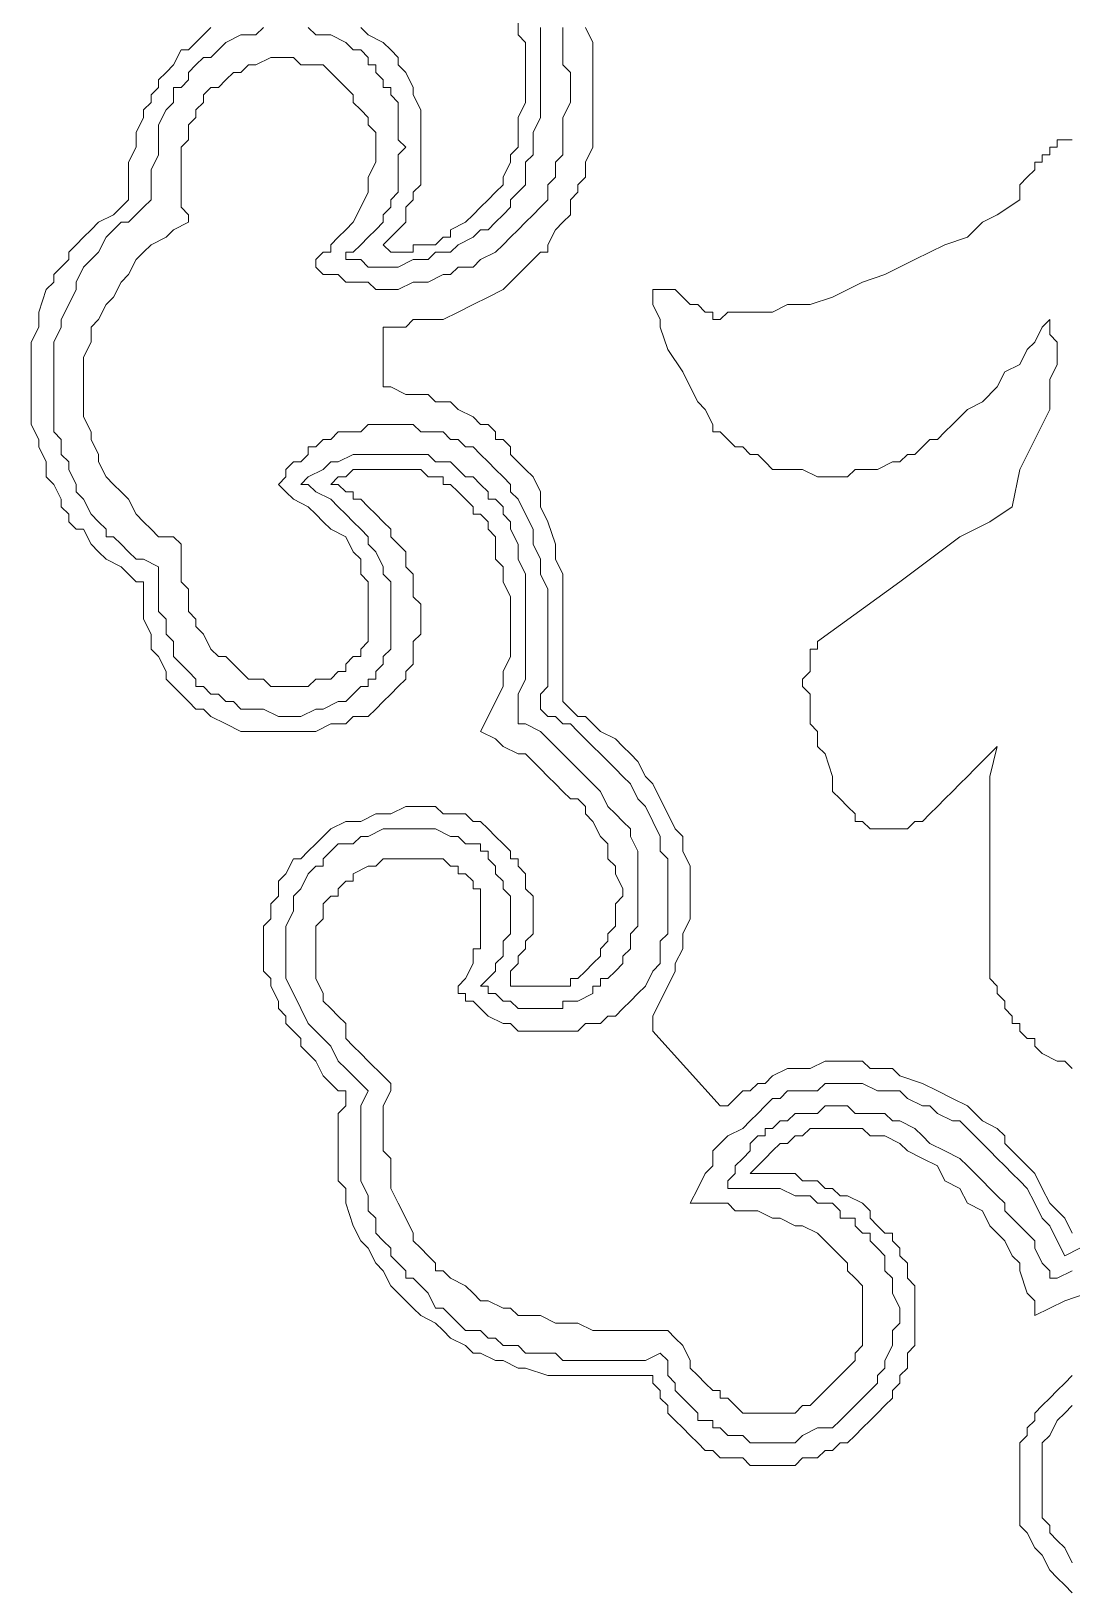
# Model space of a CAD drawing. Extents: x -66030 to 95157, y -13132 to 45879.
# Drawn here: x -31604 to -31062, y 14177 to 14991 of the extents above; entities that cross this region are included whole.
import ezdxf

# ---------------------------------------------------------------- set-up
doc = ezdxf.new("R2010")
doc.units = 0
doc.header["$LTSCALE"] = 100
doc.header["$MEASUREMENT"] = 0
doc.layers.get('0').update_dxf_attribs({"linetype": 'CONTINUOUS'})

msp = doc.modelspace()

# ---------------------------------------------------------------- linework, layer by layer
at = {"lineweight": 0}
for points in [[(-31510.55, 14993.11), (-31514.45, 14989.21), (-31518.36, 14985.3), (-31522.27, 14981.39), (-31526.17, 14981.39), (-31530.08, 14973.58), (-31533.98, 14969.68), (-31537.89, 14965.77), (-31537.89, 14961.86), (-31541.8, 14957.96), (-31541.8, 14954.05), (-31545.7, 14950.15), (-31545.7, 14946.24), (-31549.61, 14938.43), (-31549.61, 14930.62), (-31553.51, 14922.8), (-31553.51, 14914.99), (-31553.51, 14911.09), (-31553.51, 14907.18), (-31553.51, 14903.27), (-31557.42, 14899.37), (-31561.33, 14895.46), (-31569.14, 14891.56), (-31573.04, 14887.65), (-31576.95, 14883.75), (-31580.86, 14879.84), (-31584.76, 14875.93), (-31584.76, 14872.03), (-31588.67, 14868.12), (-31592.57, 14864.22), (-31592.57, 14860.31), (-31596.48, 14856.4), (-31600.39, 14844.69), (-31600.39, 14836.87), (-31604.29, 14829.06), (-31604.29, 14821.25), (-31604.29, 14813.44), (-31604.29, 14809.53), (-31604.29, 14805.63), (-31604.29, 14801.72), (-31604.29, 14797.81), (-31604.29, 14790), (-31604.29, 14786.1), (-31600.39, 14778.28), (-31600.39, 14774.38), (-31596.48, 14766.57), (-31596.48, 14762.66), (-31596.48, 14758.75), (-31592.57, 14754.85), (-31588.67, 14747.04), (-31588.67, 14743.13), (-31584.76, 14739.22), (-31584.76, 14735.32), (-31580.86, 14731.41), (-31576.95, 14731.41), (-31573.04, 14723.6), (-31569.14, 14719.69), (-31565.23, 14715.79), (-31557.42, 14711.88), (-31553.51, 14707.98), (-31553.51, 14707.98), (-31549.61, 14704.07), (-31545.7, 14704.07), (-31545.7, 14696.26), (-31545.7, 14684.54), (-31541.8, 14676.73), (-31541.8, 14668.92), (-31537.89, 14665.01), (-31533.98, 14657.2), (-31533.98, 14653.29), (-31530.08, 14649.39), (-31530.08, 14649.39), (-31526.17, 14645.48), (-31522.27, 14641.58), (-31522.27, 14641.58), (-31518.36, 14637.67), (-31514.45, 14637.67), (-31510.55, 14633.76), (-31510.55, 14633.76), (-31502.74, 14629.86), (-31494.93, 14625.95), (-31487.11, 14625.95), (-31479.3, 14625.95), (-31471.49, 14625.95), (-31463.68, 14625.95), (-31455.87, 14625.95), (-31448.05, 14629.86), (-31440.24, 14629.86), (-31436.34, 14633.76), (-31432.43, 14633.76), (-31428.52, 14633.76), (-31424.62, 14637.67), (-31420.71, 14641.58), (-31420.71, 14641.58), (-31416.81, 14645.48), (-31412.9, 14649.39), (-31412.9, 14649.39), (-31408.99, 14653.29), (-31408.99, 14657.2), (-31405.09, 14661.1), (-31405.09, 14665.01), (-31405.09, 14668.92), (-31405.09, 14672.82), (-31401.18, 14676.73), (-31401.18, 14680.63), (-31401.18, 14684.54), (-31401.18, 14688.45), (-31401.18, 14692.35), (-31405.09, 14696.26), (-31405.09, 14700.16), (-31405.09, 14704.07), (-31405.09, 14707.98), (-31408.99, 14711.88), (-31408.99, 14715.79), (-31408.99, 14719.69), (-31412.9, 14723.6), (-31416.81, 14727.51), (-31416.81, 14731.41), (-31420.71, 14735.32), (-31420.71, 14735.32), (-31424.62, 14739.22), (-31428.52, 14743.13), (-31432.43, 14747.04), (-31436.34, 14747.04), (-31436.34, 14750.94), (-31440.24, 14750.94), (-31444.15, 14754.85), (-31448.05, 14754.85), (-31444.15, 14758.75), (-31440.24, 14758.75), (-31436.34, 14762.66), (-31428.52, 14762.66), (-31424.62, 14762.66), (-31420.71, 14762.66), (-31416.81, 14762.66), (-31412.9, 14762.66), (-31408.99, 14762.66), (-31405.09, 14762.66), (-31405.09, 14762.66), (-31401.18, 14762.66), (-31397.28, 14758.75), (-31393.37, 14758.75), (-31389.46, 14758.75), (-31389.46, 14754.85), (-31385.56, 14754.85), (-31381.65, 14750.94), (-31377.75, 14747.04), (-31373.84, 14743.13), (-31373.84, 14739.22), (-31369.93, 14739.22), (-31366.03, 14735.32), (-31366.03, 14731.41), (-31362.12, 14727.51), (-31362.12, 14719.69), (-31362.12, 14715.79), (-31358.22, 14711.88), (-31358.22, 14707.98), (-31358.22, 14704.07), (-31354.31, 14696.26), (-31354.31, 14684.54), (-31354.31, 14676.73), (-31354.31, 14665.01), (-31358.22, 14657.2), (-31358.22, 14649.39), (-31362.12, 14641.58), (-31366.03, 14633.76), (-31369.93, 14625.95), (-31362.12, 14622.05), (-31358.22, 14618.14), (-31350.4, 14614.23), (-31346.5, 14614.23), (-31342.59, 14610.33), (-31338.69, 14606.42), (-31334.78, 14602.52), (-31330.87, 14598.61), (-31326.97, 14594.7), (-31323.06, 14590.8), (-31319.16, 14590.8), (-31315.25, 14586.89), (-31315.25, 14582.99), (-31311.34, 14579.08), (-31307.44, 14571.27), (-31303.53, 14567.36), (-31303.53, 14559.55), (-31299.63, 14555.64), (-31299.63, 14551.74), (-31295.72, 14543.93), (-31295.72, 14540.02), (-31299.63, 14536.11), (-31299.63, 14528.3), (-31299.63, 14524.4), (-31303.53, 14520.49), (-31303.53, 14516.58), (-31307.44, 14512.68), (-31307.44, 14508.77), (-31311.34, 14504.87), (-31311.34, 14504.87), (-31315.25, 14500.96), (-31315.25, 14500.96), (-31319.16, 14497.05), (-31323.06, 14497.05), (-31323.06, 14493.15), (-31326.97, 14493.15), (-31330.87, 14493.15), (-31334.78, 14493.15), (-31338.69, 14493.15), (-31342.59, 14493.15), (-31346.5, 14493.15), (-31350.4, 14493.15), (-31354.31, 14493.15), (-31354.31, 14497.05), (-31354.31, 14500.96), (-31350.4, 14504.87), (-31350.4, 14508.77), (-31346.5, 14512.68), (-31346.5, 14516.58), (-31342.59, 14520.49), (-31342.59, 14524.4), (-31342.59, 14528.3), (-31342.59, 14532.21), (-31342.59, 14536.11), (-31342.59, 14540.02), (-31346.5, 14543.93), (-31346.5, 14547.83), (-31346.5, 14551.74), (-31350.4, 14555.64), (-31350.4, 14559.55), (-31354.31, 14559.55), (-31354.31, 14563.46), (-31358.22, 14567.36), (-31362.12, 14571.27), (-31362.12, 14571.27), (-31366.03, 14575.17), (-31369.93, 14579.08), (-31373.84, 14579.08), (-31377.75, 14582.99), (-31381.65, 14582.99), (-31385.56, 14582.99), (-31389.46, 14582.99), (-31393.37, 14586.89), (-31401.18, 14586.89), (-31405.09, 14586.89), (-31408.99, 14586.89), (-31416.81, 14582.99), (-31420.71, 14582.99), (-31424.62, 14582.99), (-31432.43, 14579.08), (-31436.34, 14579.08), (-31440.24, 14579.08), (-31448.05, 14575.17), (-31451.96, 14571.27), (-31455.87, 14567.36), (-31459.77, 14563.46), (-31459.77, 14563.46), (-31463.68, 14559.55), (-31467.58, 14559.55), (-31471.49, 14551.74), (-31475.4, 14547.83), (-31475.4, 14540.02), (-31479.3, 14536.11), (-31479.3, 14528.3), (-31483.21, 14524.4), (-31483.21, 14520.49), (-31483.21, 14512.68), (-31483.21, 14508.77), (-31483.21, 14500.96), (-31479.3, 14497.05), (-31479.3, 14493.15), (-31475.4, 14485.34), (-31475.4, 14481.43), (-31471.49, 14477.52), (-31471.49, 14473.62), (-31467.58, 14469.71), (-31463.68, 14465.81), (-31463.68, 14461.9), (-31455.87, 14454.09), (-31451.96, 14446.28), (-31448.05, 14442.37), (-31444.15, 14438.46), (-31440.24, 14438.46), (-31440.24, 14430.65), (-31444.15, 14426.75), (-31444.15, 14422.84), (-31444.15, 14415.03), (-31444.15, 14411.12), (-31444.15, 14407.22), (-31444.15, 14399.41), (-31444.15, 14395.5), (-31444.15, 14391.59), (-31440.24, 14387.69), (-31440.24, 14383.78), (-31440.24, 14379.88), (-31436.34, 14368.16), (-31432.43, 14360.35), (-31428.52, 14356.44), (-31424.62, 14348.63), (-31420.71, 14344.72), (-31416.81, 14336.91), (-31412.9, 14333), (-31412.9, 14333), (-31408.99, 14329.1), (-31405.09, 14325.19), (-31401.18, 14321.29), (-31393.37, 14317.38), (-31389.46, 14313.47), (-31385.56, 14309.57), (-31377.75, 14305.66), (-31373.84, 14301.76), (-31369.93, 14301.76), (-31362.12, 14297.85), (-31358.22, 14297.85), (-31350.4, 14293.94), (-31346.5, 14293.94), (-31334.78, 14290.04), (-31326.97, 14290.04), (-31315.25, 14290.04), (-31307.44, 14290.04), (-31299.63, 14290.04), (-31295.72, 14290.04), (-31284, 14290.04), (-31280.1, 14290.04), (-31280.1, 14286.13), (-31276.19, 14282.23), (-31276.19, 14278.32), (-31272.28, 14274.41), (-31272.28, 14270.51), (-31268.38, 14266.6), (-31264.47, 14262.7), (-31260.57, 14258.79), (-31260.57, 14258.79), (-31256.66, 14254.88), (-31252.76, 14250.98), (-31248.85, 14250.98), (-31244.94, 14247.07), (-31241.04, 14247.07), (-31237.13, 14247.07), (-31233.23, 14247.07), (-31229.32, 14243.17), (-31225.41, 14243.17), (-31221.51, 14243.17), (-31217.6, 14243.17), (-31213.7, 14243.17), (-31209.79, 14243.17), (-31205.88, 14243.17), (-31201.98, 14247.07), (-31198.07, 14247.07), (-31194.17, 14247.07), (-31190.26, 14250.98), (-31186.35, 14250.98), (-31182.45, 14254.88), (-31178.54, 14254.88), (-31174.64, 14258.79), (-31170.73, 14262.7), (-31170.73, 14262.7), (-31166.82, 14266.6), (-31162.92, 14270.51), (-31159.01, 14274.41), (-31155.11, 14278.32), (-31155.11, 14282.23), (-31151.2, 14286.13), (-31151.2, 14290.04), (-31147.29, 14293.94), (-31147.29, 14297.85), (-31147.29, 14301.76), (-31143.39, 14305.66), (-31143.39, 14309.57), (-31143.39, 14313.47), (-31143.39, 14317.38), (-31143.39, 14321.29), (-31143.39, 14325.19), (-31143.39, 14329.1), (-31143.39, 14333), (-31143.39, 14336.91), (-31147.29, 14340.82), (-31147.29, 14344.72), (-31147.29, 14348.63), (-31151.2, 14352.53), (-31151.2, 14356.44), (-31155.11, 14360.35), (-31155.11, 14364.25), (-31159.01, 14364.25), (-31162.92, 14368.16), (-31166.82, 14372.06), (-31166.82, 14375.97), (-31170.73, 14379.88), (-31178.54, 14383.78), (-31182.45, 14383.78), (-31186.35, 14387.69), (-31190.26, 14387.69), (-31194.17, 14391.59), (-31201.98, 14391.59), (-31205.88, 14395.5), (-31209.79, 14395.5), (-31217.6, 14395.5), (-31221.51, 14395.5), (-31229.32, 14395.5), (-31225.41, 14399.41), (-31221.51, 14403.31), (-31217.6, 14407.22), (-31213.7, 14411.12), (-31209.79, 14411.12), (-31205.88, 14415.03), (-31205.88, 14415.03), (-31201.98, 14415.03), (-31198.07, 14418.93), (-31194.17, 14418.93), (-31190.26, 14418.93), (-31186.35, 14418.93), (-31182.45, 14418.93), (-31178.54, 14418.93), (-31174.64, 14418.93), (-31174.64, 14418.93), (-31170.73, 14418.93), (-31166.82, 14415.03), (-31159.01, 14415.03), (-31151.2, 14411.12), (-31147.29, 14407.22), (-31139.48, 14403.31), (-31131.67, 14399.41), (-31127.76, 14391.59), (-31119.95, 14387.69), (-31116.05, 14379.88), (-31108.23, 14375.97), (-31104.33, 14368.16), (-31100.42, 14364.25), (-31096.52, 14360.35), (-31092.61, 14352.53), (-31088.7, 14348.63), (-31088.7, 14344.72), (-31084.8, 14333), (-31080.89, 14329.1), (-31080.89, 14321.29), (-31073.08, 14325.19), (-31065.27, 14329.1), (-31053.55, 14333)], [(-31061.36, 14344.72), (-31069.17, 14340.82), (-31073.08, 14340.82), (-31073.08, 14344.72), (-31076.99, 14348.63), (-31080.89, 14356.44), (-31080.89, 14360.35), (-31084.8, 14364.25), (-31088.7, 14368.16), (-31092.61, 14372.06), (-31096.52, 14375.97), (-31096.52, 14379.88), (-31100.42, 14383.78), (-31104.33, 14387.69), (-31108.23, 14391.59), (-31116.05, 14399.41), (-31119.95, 14403.31), (-31127.76, 14407.22), (-31135.58, 14411.12), (-31139.48, 14415.03), (-31143.39, 14418.93), (-31151.2, 14422.84), (-31155.11, 14422.84), (-31159.01, 14426.75), (-31166.82, 14426.75), (-31174.64, 14426.75), (-31178.54, 14430.65), (-31186.35, 14430.65), (-31190.26, 14430.65), (-31194.17, 14426.75), (-31198.07, 14426.75), (-31201.98, 14426.75), (-31205.88, 14426.75), (-31209.79, 14422.84), (-31213.7, 14422.84), (-31217.6, 14418.93), (-31221.51, 14418.93), (-31221.51, 14415.03), (-31225.41, 14415.03), (-31229.32, 14411.12), (-31229.32, 14407.22), (-31233.23, 14403.31), (-31237.13, 14399.41), (-31237.13, 14395.5), (-31241.04, 14391.59), (-31241.04, 14387.69), (-31241.04, 14387.69), (-31233.23, 14387.69), (-31225.41, 14387.69), (-31217.6, 14387.69), (-31213.7, 14387.69), (-31205.88, 14383.78), (-31201.98, 14383.78), (-31198.07, 14383.78), (-31194.17, 14379.88), (-31186.35, 14379.88), (-31182.45, 14375.97), (-31182.45, 14372.06), (-31178.54, 14372.06), (-31174.64, 14372.06), (-31174.64, 14368.16), (-31170.73, 14364.25), (-31166.82, 14364.25), (-31166.82, 14360.35), (-31162.92, 14356.44), (-31162.92, 14356.44), (-31159.01, 14352.53), (-31159.01, 14344.72), (-31155.11, 14340.82), (-31155.11, 14333), (-31151.2, 14325.19), (-31151.2, 14317.38), (-31155.11, 14313.47), (-31155.11, 14305.66), (-31159.01, 14297.85), (-31159.01, 14293.94), (-31162.92, 14290.04), (-31162.92, 14286.13), (-31166.82, 14282.23), (-31166.82, 14282.23), (-31170.73, 14278.32), (-31174.64, 14274.41), (-31178.54, 14270.51), (-31178.54, 14270.51), (-31182.45, 14266.6), (-31186.35, 14262.7), (-31194.17, 14262.7), (-31201.98, 14258.79), (-31205.88, 14254.88), (-31209.79, 14254.88), (-31213.7, 14254.88), (-31217.6, 14254.88), (-31221.51, 14254.88), (-31225.41, 14254.88), (-31229.32, 14254.88), (-31233.23, 14258.79), (-31237.13, 14258.79), (-31241.04, 14258.79), (-31244.94, 14262.7), (-31248.85, 14262.7), (-31248.85, 14266.6), (-31252.76, 14266.6), (-31256.66, 14266.6), (-31256.66, 14270.51), (-31260.57, 14274.41), (-31264.47, 14278.32), (-31268.38, 14282.23), (-31268.38, 14286.13), (-31272.28, 14290.04), (-31272.28, 14293.94), (-31272.28, 14297.85), (-31276.19, 14301.76), (-31284, 14297.85), (-31291.81, 14297.85), (-31303.53, 14297.85), (-31311.34, 14297.85), (-31319.16, 14297.85), (-31326.97, 14297.85), (-31330.87, 14301.76), (-31338.69, 14301.76), (-31346.5, 14301.76), (-31350.4, 14305.66), (-31358.22, 14305.66), (-31362.12, 14309.57), (-31366.03, 14309.57), (-31369.93, 14313.47), (-31377.75, 14313.47), (-31381.65, 14317.38), (-31385.56, 14321.29), (-31385.56, 14321.29), (-31389.46, 14325.19), (-31393.37, 14325.19), (-31397.28, 14333), (-31401.18, 14336.91), (-31405.09, 14340.82), (-31408.99, 14340.82), (-31408.99, 14344.72), (-31412.9, 14348.63), (-31416.81, 14352.53), (-31416.81, 14356.44), (-31420.71, 14360.35), (-31424.62, 14364.25), (-31424.62, 14368.16), (-31424.62, 14372.06), (-31428.52, 14375.97), (-31428.52, 14383.78), (-31432.43, 14391.59), (-31432.43, 14399.41), (-31432.43, 14407.22), (-31432.43, 14415.03), (-31432.43, 14418.93), (-31432.43, 14426.75), (-31432.43, 14430.65), (-31428.52, 14438.46), (-31428.52, 14438.46), (-31432.43, 14442.37), (-31436.34, 14446.28), (-31440.24, 14450.18), (-31444.15, 14454.09), (-31448.05, 14461.9), (-31451.96, 14465.81), (-31455.87, 14469.71), (-31459.77, 14473.62), (-31463.68, 14481.43), (-31467.58, 14489.24), (-31471.49, 14497.05), (-31471.49, 14504.87), (-31471.49, 14508.77), (-31471.49, 14516.58), (-31471.49, 14520.49), (-31471.49, 14524.4), (-31467.58, 14532.21), (-31467.58, 14536.11), (-31467.58, 14540.02), (-31463.68, 14543.93), (-31459.77, 14551.74), (-31455.87, 14555.64), (-31451.96, 14555.64), (-31451.96, 14559.55), (-31448.05, 14563.46), (-31444.15, 14567.36), (-31436.34, 14567.36), (-31432.43, 14571.27), (-31428.52, 14571.27), (-31420.71, 14575.17), (-31416.81, 14575.17), (-31408.99, 14575.17), (-31405.09, 14575.17), (-31397.28, 14575.17), (-31393.37, 14575.17), (-31385.56, 14571.27), (-31381.65, 14571.27), (-31377.75, 14567.36), (-31373.84, 14567.36), (-31369.93, 14567.36), (-31369.93, 14563.46), (-31366.03, 14563.46), (-31366.03, 14559.55), (-31362.12, 14555.64), (-31362.12, 14555.64), (-31362.12, 14551.74), (-31358.22, 14547.83), (-31358.22, 14547.83), (-31358.22, 14543.93), (-31354.31, 14540.02), (-31354.31, 14532.21), (-31354.31, 14528.3), (-31354.31, 14520.49), (-31358.22, 14516.58), (-31358.22, 14508.77), (-31362.12, 14504.87), (-31362.12, 14500.96), (-31366.03, 14497.05), (-31366.03, 14497.05), (-31369.93, 14493.15), (-31366.03, 14493.15), (-31366.03, 14489.24), (-31362.12, 14489.24), (-31358.22, 14485.34), (-31354.31, 14485.34), (-31350.4, 14481.43), (-31346.5, 14481.43), (-31342.59, 14481.43), (-31338.69, 14481.43), (-31334.78, 14481.43), (-31330.87, 14481.43), (-31326.97, 14481.43), (-31326.97, 14485.34), (-31319.16, 14485.34), (-31311.34, 14489.24), (-31311.34, 14493.15), (-31307.44, 14493.15), (-31307.44, 14497.05), (-31303.53, 14497.05), (-31299.63, 14500.96), (-31295.72, 14504.87), (-31295.72, 14508.77), (-31291.81, 14512.68), (-31291.81, 14520.49), (-31287.91, 14524.4), (-31287.91, 14528.3), (-31287.91, 14532.21), (-31287.91, 14540.02), (-31287.91, 14543.93), (-31287.91, 14547.83), (-31287.91, 14555.64), (-31287.91, 14559.55), (-31287.91, 14563.46), (-31291.81, 14571.27), (-31291.81, 14575.17), (-31295.72, 14579.08), (-31299.63, 14582.99), (-31303.53, 14586.89), (-31307.44, 14594.7), (-31311.34, 14598.61), (-31315.25, 14602.52), (-31319.16, 14606.42), (-31323.06, 14610.33), (-31326.97, 14614.23), (-31330.87, 14618.14), (-31338.69, 14625.95), (-31346.5, 14629.86), (-31350.4, 14629.86), (-31350.4, 14637.67), (-31350.4, 14645.48), (-31346.5, 14653.29), (-31346.5, 14661.1), (-31346.5, 14668.92), (-31346.5, 14680.63), (-31346.5, 14688.45), (-31346.5, 14696.26), (-31346.5, 14707.98), (-31350.4, 14715.79), (-31350.4, 14719.69), (-31350.4, 14723.6), (-31354.31, 14731.41), (-31354.31, 14735.32), (-31358.22, 14739.22), (-31358.22, 14743.13), (-31362.12, 14747.04), (-31366.03, 14747.04), (-31366.03, 14750.94), (-31369.93, 14754.85), (-31373.84, 14758.75), (-31377.75, 14758.75), (-31381.65, 14762.66), (-31385.56, 14766.57), (-31393.37, 14766.57), (-31397.28, 14770.47), (-31405.09, 14770.47), (-31408.99, 14770.47), (-31412.9, 14770.47), (-31420.71, 14770.47), (-31424.62, 14770.47), (-31432.43, 14770.47), (-31436.34, 14770.47), (-31444.15, 14766.57), (-31448.05, 14766.57), (-31451.96, 14762.66), (-31459.77, 14758.75), (-31463.68, 14754.85), (-31459.77, 14754.85), (-31455.87, 14750.94), (-31448.05, 14747.04), (-31444.15, 14743.13), (-31440.24, 14739.22), (-31436.34, 14735.32), (-31432.43, 14731.41), (-31428.52, 14727.51), (-31428.52, 14723.6), (-31424.62, 14719.69), (-31420.71, 14711.88), (-31420.71, 14707.98), (-31416.81, 14704.07), (-31416.81, 14696.26), (-31416.81, 14692.35), (-31416.81, 14688.45), (-31416.81, 14684.54), (-31416.81, 14680.63), (-31416.81, 14676.73), (-31416.81, 14672.82), (-31416.81, 14668.92), (-31420.71, 14665.01), (-31420.71, 14661.1), (-31420.71, 14661.1), (-31424.62, 14657.2), (-31424.62, 14653.29), (-31428.52, 14653.29), (-31428.52, 14649.39), (-31432.43, 14649.39), (-31436.34, 14645.48), (-31436.34, 14645.48), (-31440.24, 14641.58), (-31444.15, 14641.58), (-31451.96, 14637.67), (-31455.87, 14637.67), (-31463.68, 14633.76), (-31471.49, 14633.76), (-31475.4, 14633.76), (-31483.21, 14637.67), (-31491.02, 14637.67), (-31494.93, 14637.67), (-31498.83, 14641.58), (-31502.74, 14641.58), (-31506.64, 14645.48), (-31510.55, 14645.48), (-31514.45, 14649.39), (-31518.36, 14649.39), (-31518.36, 14653.29), (-31522.27, 14657.2), (-31526.17, 14661.1), (-31526.17, 14661.1), (-31530.08, 14665.01), (-31530.08, 14672.82), (-31533.98, 14676.73), (-31533.98, 14684.54), (-31537.89, 14688.45), (-31537.89, 14696.26), (-31537.89, 14700.16), (-31537.89, 14707.98), (-31537.89, 14711.88), (-31545.7, 14715.79), (-31549.61, 14715.79), (-31553.51, 14719.69), (-31553.51, 14719.69), (-31557.42, 14723.6), (-31561.33, 14727.51), (-31565.23, 14727.51), (-31565.23, 14731.41), (-31569.14, 14735.32), (-31573.04, 14739.22), (-31576.95, 14747.04), (-31580.86, 14750.94), (-31580.86, 14754.85), (-31584.76, 14762.66), (-31584.76, 14766.57), (-31588.67, 14770.47), (-31588.67, 14778.28), (-31592.57, 14782.19), (-31592.57, 14790), (-31592.57, 14793.91), (-31592.57, 14801.72), (-31592.57, 14805.63), (-31592.57, 14813.44), (-31592.57, 14821.25), (-31592.57, 14825.16), (-31592.57, 14829.06), (-31588.67, 14836.87), (-31588.67, 14840.78), (-31584.76, 14848.59), (-31580.86, 14856.4), (-31580.86, 14860.31), (-31576.95, 14868.12), (-31573.04, 14872.03), (-31569.14, 14875.93), (-31565.23, 14883.75), (-31561.33, 14887.65), (-31557.42, 14891.56), (-31553.51, 14891.56), (-31545.7, 14899.37), (-31541.8, 14903.27), (-31541.8, 14903.27), (-31541.8, 14911.09), (-31541.8, 14918.9), (-31537.89, 14926.71), (-31537.89, 14934.52), (-31537.89, 14942.33), (-31533.98, 14950.15), (-31530.08, 14954.05), (-31530.08, 14961.86), (-31526.17, 14961.86), (-31522.27, 14965.77), (-31522.27, 14969.68), (-31518.36, 14973.58), (-31518.36, 14973.58), (-31514.45, 14977.49), (-31510.55, 14977.49), (-31506.64, 14981.39), (-31502.74, 14985.3), (-31494.93, 14989.21), (-31487.11, 14989.21), (-31483.21, 14993.11)], [(-31057.46, 14356.44), (-31065.27, 14352.53), (-31065.27, 14352.53), (-31069.17, 14360.35), (-31073.08, 14368.16), (-31076.99, 14372.06), (-31080.89, 14379.88), (-31084.8, 14387.69), (-31088.7, 14391.59), (-31092.61, 14395.5), (-31096.52, 14399.41), (-31100.42, 14403.31), (-31104.33, 14407.22), (-31108.23, 14411.12), (-31112.14, 14415.03), (-31116.05, 14418.93), (-31119.95, 14422.84), (-31123.86, 14422.84), (-31131.67, 14426.75), (-31135.58, 14430.65), (-31139.48, 14430.65), (-31147.29, 14434.56), (-31151.2, 14438.46), (-31155.11, 14438.46), (-31159.01, 14438.46), (-31162.92, 14438.46), (-31170.73, 14442.37), (-31178.54, 14442.37), (-31186.35, 14442.37), (-31190.26, 14442.37), (-31194.17, 14438.46), (-31198.07, 14438.46), (-31201.98, 14438.46), (-31209.79, 14438.46), (-31213.7, 14434.56), (-31217.6, 14434.56), (-31221.51, 14430.65), (-31225.41, 14426.75), (-31229.32, 14422.84), (-31233.23, 14418.93), (-31241.04, 14415.03), (-31244.94, 14411.12), (-31248.85, 14407.22), (-31248.85, 14399.41), (-31252.76, 14395.5), (-31256.66, 14387.69), (-31260.57, 14379.88), (-31256.66, 14379.88), (-31252.76, 14379.88), (-31241.04, 14379.88), (-31237.13, 14375.97), (-31233.23, 14375.97), (-31225.41, 14375.97), (-31217.6, 14372.06), (-31213.7, 14372.06), (-31205.88, 14368.16), (-31201.98, 14368.16), (-31194.17, 14364.25), (-31190.26, 14360.35), (-31190.26, 14360.35), (-31186.35, 14356.44), (-31182.45, 14352.53), (-31178.54, 14348.63), (-31178.54, 14344.72), (-31174.64, 14340.82), (-31170.73, 14336.91), (-31170.73, 14333), (-31170.73, 14329.1), (-31170.73, 14321.29), (-31170.73, 14317.38), (-31170.73, 14313.47), (-31170.73, 14309.57), (-31170.73, 14305.66), (-31174.64, 14301.76), (-31174.64, 14297.85), (-31178.54, 14293.94), (-31182.45, 14290.04), (-31186.35, 14286.13), (-31190.26, 14282.23), (-31194.17, 14278.32), (-31198.07, 14274.41), (-31201.98, 14274.41), (-31205.88, 14270.51), (-31209.79, 14270.51), (-31213.7, 14270.51), (-31217.6, 14270.51), (-31217.6, 14270.51), (-31221.51, 14270.51), (-31225.41, 14270.51), (-31229.32, 14270.51), (-31233.23, 14270.51), (-31237.13, 14274.41), (-31241.04, 14278.32), (-31244.94, 14278.32), (-31244.94, 14282.23), (-31248.85, 14282.23), (-31252.76, 14286.13), (-31256.66, 14290.04), (-31260.57, 14293.94), (-31260.57, 14297.85), (-31264.47, 14305.66), (-31268.38, 14309.57), (-31272.28, 14313.47), (-31272.28, 14313.47), (-31284, 14313.47), (-31287.91, 14313.47), (-31295.72, 14313.47), (-31303.53, 14313.47), (-31311.34, 14313.47), (-31319.16, 14317.38), (-31330.87, 14317.38), (-31338.69, 14321.29), (-31350.4, 14321.29), (-31354.31, 14325.19), (-31358.22, 14325.19), (-31366.03, 14329.1), (-31369.93, 14329.1), (-31373.84, 14333), (-31377.75, 14336.91), (-31385.56, 14340.82), (-31389.46, 14344.72), (-31389.46, 14344.72), (-31393.37, 14344.72), (-31393.37, 14348.63), (-31397.28, 14352.53), (-31401.18, 14356.44), (-31405.09, 14360.35), (-31405.09, 14364.25), (-31408.99, 14372.06), (-31412.9, 14379.88), (-31416.81, 14387.69), (-31416.81, 14391.59), (-31416.81, 14395.5), (-31416.81, 14403.31), (-31420.71, 14407.22), (-31420.71, 14411.12), (-31420.71, 14418.93), (-31420.71, 14422.84), (-31420.71, 14430.65), (-31416.81, 14438.46), (-31416.81, 14442.37), (-31420.71, 14446.28), (-31428.52, 14454.09), (-31432.43, 14457.99), (-31436.34, 14461.9), (-31440.24, 14465.81), (-31440.24, 14473.62), (-31444.15, 14477.52), (-31448.05, 14481.43), (-31451.96, 14485.34), (-31451.96, 14489.24), (-31455.87, 14497.05), (-31455.87, 14500.96), (-31455.87, 14508.77), (-31455.87, 14512.68), (-31455.87, 14520.49), (-31455.87, 14524.4), (-31451.96, 14528.3), (-31451.96, 14536.11), (-31448.05, 14540.02), (-31444.15, 14540.02), (-31444.15, 14543.93), (-31440.24, 14547.83), (-31440.24, 14547.83), (-31436.34, 14547.83), (-31436.34, 14551.74), (-31428.52, 14555.64), (-31424.62, 14555.64), (-31420.71, 14559.55), (-31412.9, 14559.55), (-31405.09, 14559.55), (-31401.18, 14559.55), (-31397.28, 14559.55), (-31389.46, 14559.55), (-31385.56, 14555.64), (-31381.65, 14555.64), (-31381.65, 14551.74), (-31377.75, 14551.74), (-31377.75, 14551.74), (-31373.84, 14547.83), (-31373.84, 14547.83), (-31373.84, 14543.93), (-31369.93, 14543.93), (-31369.93, 14540.02), (-31369.93, 14536.11), (-31369.93, 14532.21), (-31369.93, 14528.3), (-31369.93, 14524.4), (-31369.93, 14520.49), (-31369.93, 14516.58), (-31369.93, 14512.68), (-31373.84, 14512.68), (-31373.84, 14504.87), (-31377.75, 14497.05), (-31381.65, 14493.15), (-31381.65, 14489.24), (-31377.75, 14489.24), (-31377.75, 14485.34), (-31373.84, 14485.34), (-31369.93, 14481.43), (-31369.93, 14481.43), (-31366.03, 14477.52), (-31358.22, 14473.62), (-31354.31, 14473.62), (-31350.4, 14469.71), (-31342.59, 14469.71), (-31338.69, 14469.71), (-31334.78, 14469.71), (-31330.87, 14469.71), (-31323.06, 14469.71), (-31319.16, 14469.71), (-31315.25, 14473.62), (-31311.34, 14473.62), (-31307.44, 14473.62), (-31303.53, 14477.52), (-31299.63, 14477.52), (-31295.72, 14481.43), (-31291.81, 14485.34), (-31287.91, 14489.24), (-31287.91, 14489.24), (-31284, 14493.15), (-31280.1, 14500.96), (-31276.19, 14504.87), (-31276.19, 14512.68), (-31276.19, 14516.58), (-31272.28, 14520.49), (-31272.28, 14524.4), (-31272.28, 14528.3), (-31272.28, 14532.21), (-31272.28, 14536.11), (-31272.28, 14540.02), (-31272.28, 14547.83), (-31272.28, 14551.74), (-31272.28, 14559.55), (-31276.19, 14563.46), (-31276.19, 14571.27), (-31276.19, 14571.27), (-31280.1, 14579.08), (-31284, 14586.89), (-31287.91, 14590.8), (-31291.81, 14598.61), (-31295.72, 14602.52), (-31299.63, 14606.42), (-31307.44, 14614.23), (-31311.34, 14618.14), (-31319.16, 14625.95), (-31319.16, 14625.95), (-31323.06, 14629.86), (-31326.97, 14629.86), (-31330.87, 14633.76), (-31334.78, 14633.76), (-31338.69, 14637.67), (-31338.69, 14645.48), (-31334.78, 14649.39), (-31334.78, 14657.2), (-31334.78, 14665.01), (-31334.78, 14672.82), (-31334.78, 14684.54), (-31334.78, 14692.35), (-31334.78, 14700.16), (-31338.69, 14707.98), (-31338.69, 14715.79), (-31342.59, 14723.6), (-31342.59, 14731.41), (-31346.5, 14739.22), (-31350.4, 14747.04), (-31354.31, 14750.94), (-31354.31, 14754.85), (-31358.22, 14758.75), (-31362.12, 14762.66), (-31362.12, 14762.66), (-31366.03, 14766.57), (-31369.93, 14770.47), (-31373.84, 14774.38), (-31377.75, 14774.38), (-31381.65, 14778.28), (-31385.56, 14778.28), (-31389.46, 14782.19), (-31393.37, 14782.19), (-31397.28, 14782.19), (-31401.18, 14782.19), (-31405.09, 14786.1), (-31408.99, 14786.1), (-31412.9, 14786.1), (-31420.71, 14786.1), (-31424.62, 14786.1), (-31428.52, 14786.1), (-31432.43, 14782.19), (-31436.34, 14782.19), (-31444.15, 14782.19), (-31448.05, 14778.28), (-31451.96, 14778.28), (-31455.87, 14774.38), (-31459.77, 14774.38), (-31459.77, 14770.47), (-31463.68, 14766.57), (-31467.58, 14766.57), (-31471.49, 14762.66), (-31471.49, 14758.75), (-31475.4, 14754.85), (-31475.4, 14754.85), (-31471.49, 14750.94), (-31467.58, 14747.04), (-31459.77, 14743.13), (-31455.87, 14739.22), (-31451.96, 14735.32), (-31448.05, 14731.41), (-31440.24, 14727.51), (-31436.34, 14719.69), (-31432.43, 14715.79), (-31432.43, 14707.98), (-31428.52, 14704.07), (-31428.52, 14696.26), (-31428.52, 14696.26), (-31428.52, 14692.35), (-31428.52, 14688.45), (-31428.52, 14684.54), (-31428.52, 14680.63), (-31428.52, 14680.63), (-31428.52, 14676.73), (-31428.52, 14672.82), (-31432.43, 14668.92), (-31432.43, 14665.01), (-31436.34, 14665.01), (-31440.24, 14661.1), (-31440.24, 14657.2), (-31444.15, 14657.2), (-31448.05, 14653.29), (-31451.96, 14653.29), (-31455.87, 14653.29), (-31459.77, 14649.39), (-31463.68, 14649.39), (-31467.58, 14649.39), (-31471.49, 14649.39), (-31479.3, 14649.39), (-31483.21, 14653.29), (-31487.11, 14653.29), (-31491.02, 14653.29), (-31494.93, 14657.2), (-31498.83, 14661.1), (-31502.74, 14665.01), (-31506.64, 14665.01), (-31510.55, 14668.92), (-31514.45, 14676.73), (-31518.36, 14680.63), (-31518.36, 14684.54), (-31522.27, 14688.45), (-31522.27, 14696.26), (-31522.27, 14700.16), (-31526.17, 14704.07), (-31526.17, 14711.88), (-31526.17, 14715.79), (-31526.17, 14723.6), (-31530.08, 14727.51), (-31537.89, 14727.51), (-31541.8, 14731.41), (-31545.7, 14735.32), (-31549.61, 14739.22), (-31553.51, 14747.04), (-31557.42, 14750.94), (-31561.33, 14754.85), (-31565.23, 14758.75), (-31569.14, 14766.57), (-31569.14, 14770.47), (-31573.04, 14778.28), (-31573.04, 14782.19), (-31576.95, 14790), (-31576.95, 14793.91), (-31576.95, 14801.72), (-31576.95, 14809.53), (-31576.95, 14817.34), (-31576.95, 14821.25), (-31573.04, 14829.06), (-31573.04, 14836.87), (-31569.14, 14840.78), (-31565.23, 14848.59), (-31561.33, 14852.5), (-31557.42, 14860.31), (-31553.51, 14864.22), (-31549.61, 14872.03), (-31545.7, 14875.93), (-31541.8, 14879.84), (-31533.98, 14883.75), (-31530.08, 14887.65), (-31522.27, 14891.56), (-31522.27, 14895.46), (-31526.17, 14899.37), (-31526.17, 14903.27), (-31526.17, 14911.09), (-31526.17, 14918.9), (-31526.17, 14922.8), (-31526.17, 14930.62), (-31522.27, 14934.52), (-31522.27, 14938.43), (-31522.27, 14942.33), (-31518.36, 14946.24), (-31518.36, 14950.15), (-31514.45, 14954.05), (-31514.45, 14957.96), (-31510.55, 14961.86), (-31506.64, 14961.86), (-31502.74, 14965.77), (-31498.83, 14969.68), (-31494.93, 14969.68), (-31491.02, 14973.58), (-31487.11, 14973.58), (-31479.3, 14977.49), (-31475.4, 14977.49), (-31467.58, 14977.49), (-31463.68, 14973.58), (-31459.77, 14973.58), (-31451.96, 14973.58), (-31448.05, 14969.68), (-31444.15, 14965.77), (-31440.24, 14961.86), (-31436.34, 14957.96), (-31436.34, 14954.05), (-31432.43, 14950.15), (-31428.52, 14946.24), (-31428.52, 14942.33), (-31424.62, 14938.43), (-31424.62, 14930.62), (-31424.62, 14926.71), (-31424.62, 14922.8), (-31428.52, 14914.99), (-31428.52, 14907.18), (-31432.43, 14899.37), (-31436.34, 14891.56), (-31440.24, 14887.65), (-31444.15, 14883.75), (-31448.05, 14879.84), (-31448.05, 14875.93), (-31451.96, 14875.93), (-31455.87, 14872.03), (-31455.87, 14868.12), (-31455.87, 14868.12), (-31451.96, 14864.22), (-31448.05, 14864.22), (-31444.15, 14864.22), (-31440.24, 14860.31), (-31436.34, 14860.31), (-31428.52, 14860.31), (-31424.62, 14856.4), (-31416.81, 14856.4), (-31412.9, 14856.4), (-31405.09, 14860.31), (-31397.28, 14860.31), (-31389.46, 14864.22), (-31385.56, 14864.22), (-31381.65, 14868.12), (-31373.84, 14868.12), (-31369.93, 14872.03), (-31362.12, 14875.93), (-31358.22, 14879.84), (-31354.31, 14883.75), (-31350.4, 14887.65), (-31346.5, 14891.56), (-31342.59, 14895.46), (-31338.69, 14899.37), (-31334.78, 14903.27), (-31334.78, 14911.09), (-31330.87, 14914.99), (-31330.87, 14922.8), (-31326.97, 14926.71), (-31326.97, 14934.52), (-31326.97, 14942.33), (-31326.97, 14946.24), (-31323.06, 14954.05), (-31323.06, 14961.86), (-31323.06, 14969.68), (-31326.97, 14973.58), (-31326.97, 14985.3), (-31326.97, 14993.11)], [(-31459.77, 14993.11), (-31455.87, 14989.21), (-31448.05, 14989.21), (-31440.24, 14985.3), (-31440.24, 14985.3), (-31436.34, 14981.39), (-31432.43, 14981.39), (-31428.52, 14977.49), (-31428.52, 14973.58), (-31424.62, 14973.58), (-31424.62, 14969.68), (-31420.71, 14965.77), (-31420.71, 14961.86), (-31416.81, 14961.86), (-31416.81, 14957.96), (-31412.9, 14954.05), (-31412.9, 14950.15), (-31412.9, 14946.24), (-31412.9, 14942.33), (-31412.9, 14938.43), (-31412.9, 14934.52), (-31408.99, 14930.62), (-31412.9, 14926.71), (-31412.9, 14922.8), (-31412.9, 14918.9), (-31412.9, 14914.99), (-31412.9, 14911.09), (-31412.9, 14907.18), (-31416.81, 14903.27), (-31416.81, 14903.27), (-31416.81, 14899.37), (-31420.71, 14895.46), (-31420.71, 14891.56), (-31424.62, 14887.65), (-31428.52, 14883.75), (-31428.52, 14883.75), (-31432.43, 14879.84), (-31436.34, 14875.93), (-31440.24, 14875.93), (-31440.24, 14872.03), (-31436.34, 14872.03), (-31432.43, 14872.03), (-31428.52, 14868.12), (-31424.62, 14868.12), (-31420.71, 14868.12), (-31416.81, 14868.12), (-31412.9, 14868.12), (-31405.09, 14872.03), (-31397.28, 14872.03), (-31393.37, 14875.93), (-31385.56, 14875.93), (-31381.65, 14879.84), (-31373.84, 14883.75), (-31369.93, 14887.65), (-31366.03, 14887.65), (-31362.12, 14891.56), (-31358.22, 14895.46), (-31354.31, 14899.37), (-31354.31, 14903.27), (-31350.4, 14907.18), (-31346.5, 14911.09), (-31346.5, 14918.9), (-31346.5, 14922.8), (-31342.59, 14926.71), (-31342.59, 14934.52), (-31342.59, 14938.43), (-31338.69, 14946.24), (-31338.69, 14950.15), (-31338.69, 14957.96), (-31338.69, 14969.68), (-31338.69, 14977.49), (-31338.69, 14989.21), (-31338.69, 14993.11)], [(-31350.4, 14997.02), (-31350.4, 14989.21), (-31346.5, 14985.3), (-31346.5, 14977.49), (-31346.5, 14969.68), (-31346.5, 14965.77), (-31346.5, 14954.05), (-31350.4, 14946.24), (-31350.4, 14942.33), (-31350.4, 14938.43), (-31350.4, 14930.62), (-31354.31, 14926.71), (-31354.31, 14922.8), (-31358.22, 14914.99), (-31358.22, 14911.09), (-31362.12, 14907.18), (-31366.03, 14903.27), (-31369.93, 14899.37), (-31373.84, 14895.46), (-31377.75, 14891.56), (-31385.56, 14887.65), (-31385.56, 14883.75), (-31389.46, 14883.75), (-31393.37, 14879.84), (-31397.28, 14879.84), (-31401.18, 14879.84), (-31405.09, 14879.84), (-31405.09, 14875.93), (-31408.99, 14875.93), (-31412.9, 14875.93), (-31416.81, 14875.93), (-31420.71, 14879.84), (-31416.81, 14883.75), (-31412.9, 14887.65), (-31408.99, 14891.56), (-31408.99, 14899.37), (-31405.09, 14903.27), (-31405.09, 14907.18), (-31401.18, 14911.09), (-31401.18, 14914.99), (-31401.18, 14922.8), (-31401.18, 14926.71), (-31401.18, 14934.52), (-31401.18, 14942.33), (-31401.18, 14946.24), (-31401.18, 14950.15), (-31405.09, 14957.96), (-31405.09, 14961.86), (-31408.99, 14969.68), (-31412.9, 14973.58), (-31412.9, 14977.49), (-31416.81, 14981.39), (-31420.71, 14985.3), (-31428.52, 14989.21), (-31432.43, 14993.11)], [(-31315.25, 14993.11), (-31311.34, 14985.3), (-31311.34, 14981.39), (-31311.34, 14973.58), (-31311.34, 14965.77), (-31311.34, 14957.96), (-31311.34, 14950.15), (-31311.34, 14942.33), (-31311.34, 14930.62), (-31315.25, 14922.8), (-31315.25, 14914.99), (-31319.16, 14911.09), (-31319.16, 14907.18), (-31323.06, 14903.27), (-31323.06, 14895.46), (-31326.97, 14891.56), (-31330.87, 14887.65), (-31334.78, 14879.84), (-31334.78, 14879.84), (-31334.78, 14875.93), (-31338.69, 14875.93), (-31342.59, 14872.03), (-31346.5, 14868.12), (-31350.4, 14864.22), (-31354.31, 14860.31), (-31358.22, 14856.4), (-31366.03, 14852.5), (-31373.84, 14848.59), (-31381.65, 14844.69), (-31389.46, 14840.78), (-31393.37, 14840.78), (-31401.18, 14840.78), (-31405.09, 14840.78), (-31408.99, 14836.87), (-31416.81, 14836.87), (-31420.71, 14836.87), (-31420.71, 14805.63), (-31420.71, 14805.63), (-31416.81, 14805.63), (-31408.99, 14801.72), (-31401.18, 14801.72), (-31397.28, 14801.72), (-31393.37, 14797.81), (-31385.56, 14797.81), (-31381.65, 14793.91), (-31373.84, 14790), (-31369.93, 14786.1), (-31366.03, 14786.1), (-31362.12, 14782.19), (-31362.12, 14778.28), (-31358.22, 14778.28), (-31354.31, 14774.38), (-31354.31, 14770.47), (-31346.5, 14762.66), (-31342.59, 14758.75), (-31338.69, 14750.94), (-31338.69, 14743.13), (-31334.78, 14735.32), (-31330.87, 14723.6), (-31330.87, 14715.79), (-31326.97, 14707.98), (-31326.97, 14700.16), (-31326.97, 14688.45), (-31326.97, 14680.63), (-31326.97, 14672.82), (-31326.97, 14665.01), (-31326.97, 14657.2), (-31326.97, 14649.39), (-31326.97, 14641.58), (-31326.97, 14641.58), (-31323.06, 14637.67), (-31319.16, 14633.76), (-31315.25, 14633.76), (-31311.34, 14629.86), (-31307.44, 14625.95), (-31299.63, 14622.05), (-31295.72, 14618.14), (-31291.81, 14614.23), (-31287.91, 14610.33), (-31284, 14602.52), (-31280.1, 14598.61), (-31276.19, 14590.8), (-31272.28, 14582.99), (-31268.38, 14575.17), (-31264.47, 14571.27), (-31264.47, 14563.46), (-31260.57, 14555.64), (-31260.57, 14547.83), (-31260.57, 14540.02), (-31260.57, 14536.11), (-31260.57, 14528.3), (-31264.47, 14520.49), (-31264.47, 14512.68), (-31268.38, 14504.87), (-31268.38, 14500.96), (-31272.28, 14493.15), (-31276.19, 14485.34), (-31280.1, 14477.52), (-31280.1, 14477.52), (-31280.1, 14473.62), (-31280.1, 14469.71), (-31244.94, 14430.65), (-31241.04, 14430.65), (-31237.13, 14434.56), (-31233.23, 14438.46), (-31229.32, 14438.46), (-31225.41, 14442.37), (-31221.51, 14442.37), (-31217.6, 14446.28), (-31209.79, 14450.18), (-31205.88, 14450.18), (-31198.07, 14450.18), (-31190.26, 14454.09), (-31182.45, 14454.09), (-31178.54, 14454.09), (-31170.73, 14454.09), (-31166.82, 14450.18), (-31162.92, 14450.18), (-31159.01, 14450.18), (-31155.11, 14450.18), (-31151.2, 14446.28), (-31139.48, 14442.37), (-31131.67, 14438.46), (-31123.86, 14434.56), (-31116.05, 14430.65), (-31108.23, 14422.84), (-31100.42, 14418.93), (-31096.52, 14415.03), (-31096.52, 14411.12), (-31088.7, 14403.31), (-31080.89, 14395.5), (-31076.99, 14387.69), (-31073.08, 14379.88), (-31065.27, 14372.06), (-31061.36, 14364.25)], [(-31061.36, 14450.18), (-31065.27, 14454.09), (-31069.17, 14454.09), (-31076.99, 14457.99), (-31080.89, 14461.9), (-31080.89, 14465.81), (-31084.8, 14465.81), (-31088.7, 14469.71), (-31088.7, 14473.62), (-31092.61, 14473.62), (-31092.61, 14477.52), (-31096.52, 14481.43), (-31096.52, 14485.34), (-31100.42, 14489.24), (-31100.42, 14493.15), (-31104.33, 14497.05), (-31104.33, 14504.87), (-31104.33, 14516.58), (-31104.33, 14543.93), (-31104.33, 14582.99), (-31104.33, 14602.52), (-31100.42, 14618.14), (-31104.33, 14614.23), (-31112.14, 14606.42), (-31116.05, 14602.52), (-31119.95, 14598.61), (-31123.86, 14594.7), (-31127.76, 14590.8), (-31131.67, 14586.89), (-31135.58, 14582.99), (-31139.48, 14579.08), (-31143.39, 14579.08), (-31147.29, 14575.17), (-31151.2, 14575.17), (-31155.11, 14575.17), (-31155.11, 14575.17), (-31159.01, 14575.17), (-31162.92, 14575.17), (-31162.92, 14575.17), (-31166.82, 14575.17), (-31170.73, 14579.08), (-31174.64, 14579.08), (-31174.64, 14582.99), (-31174.64, 14582.99), (-31178.54, 14586.89), (-31178.54, 14586.89), (-31182.45, 14590.8), (-31186.35, 14594.7), (-31186.35, 14602.52), (-31190.26, 14614.23), (-31190.26, 14614.23), (-31194.17, 14618.14), (-31194.17, 14625.95), (-31198.07, 14629.86), (-31198.07, 14633.76), (-31198.07, 14637.67), (-31198.07, 14645.48), (-31201.98, 14649.39), (-31201.98, 14653.29), (-31198.07, 14657.2), (-31198.07, 14665.01), (-31198.07, 14668.92), (-31194.17, 14668.92), (-31194.17, 14672.82), (-31151.2, 14704.07), (-31119.95, 14727.51), (-31104.33, 14735.32), (-31092.61, 14743.13), (-31088.7, 14762.66), (-31080.89, 14778.28), (-31073.08, 14793.91), (-31073.08, 14797.81), (-31073.08, 14801.72), (-31073.08, 14809.53), (-31069.17, 14817.34), (-31069.17, 14821.25), (-31069.17, 14825.16), (-31069.17, 14829.06), (-31073.08, 14832.97), (-31073.08, 14836.87), (-31073.08, 14840.78), (-31076.99, 14836.87), (-31080.89, 14829.06), (-31084.8, 14825.16), (-31088.7, 14817.34), (-31096.52, 14813.44), (-31100.42, 14805.63), (-31108.23, 14797.81), (-31116.05, 14793.91), (-31123.86, 14786.1), (-31127.76, 14782.19), (-31131.67, 14778.28), (-31135.58, 14778.28), (-31139.48, 14774.38), (-31143.39, 14770.47), (-31147.29, 14770.47), (-31151.2, 14766.57), (-31155.11, 14766.57), (-31162.92, 14762.66), (-31166.82, 14762.66), (-31166.82, 14762.66), (-31174.64, 14762.66), (-31178.54, 14758.75), (-31182.45, 14758.75), (-31190.26, 14758.75), (-31194.17, 14758.75), (-31201.98, 14762.66), (-31209.79, 14762.66), (-31217.6, 14762.66), (-31221.51, 14766.57), (-31225.41, 14770.47), (-31229.32, 14770.47), (-31233.23, 14774.38), (-31237.13, 14774.38), (-31241.04, 14778.28), (-31244.94, 14782.19), (-31248.85, 14782.19), (-31248.85, 14786.1), (-31252.76, 14793.91), (-31256.66, 14797.81), (-31260.57, 14805.63), (-31264.47, 14813.44), (-31272.28, 14825.16), (-31276.19, 14836.87), (-31276.19, 14840.78), (-31280.1, 14848.59), (-31280.1, 14848.59), (-31280.1, 14856.4), (-31280.1, 14856.4), (-31276.19, 14856.4), (-31272.28, 14856.4), (-31268.38, 14856.4), (-31264.47, 14852.5), (-31260.57, 14848.59), (-31256.66, 14848.59), (-31252.76, 14844.69), (-31248.85, 14844.69), (-31248.85, 14840.78), (-31244.94, 14840.78), (-31241.04, 14844.69), (-31233.23, 14844.69), (-31225.41, 14844.69), (-31217.6, 14844.69), (-31209.79, 14848.59), (-31198.07, 14848.59), (-31186.35, 14852.5), (-31170.73, 14860.31), (-31159.01, 14864.22), (-31143.39, 14872.03), (-31127.76, 14879.84), (-31116.05, 14883.75), (-31108.23, 14891.56), (-31100.42, 14895.46), (-31088.7, 14903.27), (-31088.7, 14903.27), (-31088.7, 14911.09), (-31084.8, 14914.99), (-31080.89, 14918.9), (-31080.89, 14922.8), (-31076.99, 14922.8), (-31076.99, 14926.71), (-31073.08, 14926.71), (-31073.08, 14930.62), (-31069.17, 14930.62), (-31069.17, 14934.52), (-31065.27, 14934.52), (-31061.36, 14934.52)], [(-31061.36, 14290.04), (-31065.27, 14286.13), (-31069.17, 14282.23), (-31073.08, 14278.32), (-31076.99, 14274.41), (-31080.89, 14270.51), (-31080.89, 14266.6), (-31084.8, 14262.7), (-31084.8, 14258.79), (-31088.7, 14254.88), (-31088.7, 14250.98), (-31088.7, 14243.17), (-31088.7, 14239.26), (-31088.7, 14231.45), (-31088.7, 14227.54), (-31088.7, 14219.73), (-31088.7, 14215.82), (-31088.7, 14211.92), (-31084.8, 14208.01), (-31080.89, 14200.2), (-31076.99, 14196.29), (-31073.08, 14188.48), (-31069.17, 14184.58), (-31065.27, 14180.67), (-31061.36, 14176.76)], [(-31061.36, 14192.39), (-31065.27, 14200.2), (-31069.17, 14204.11), (-31073.08, 14208.01), (-31073.08, 14211.92), (-31076.99, 14215.82), (-31076.99, 14215.82), (-31076.99, 14219.73), (-31076.99, 14223.64), (-31076.99, 14231.45), (-31076.99, 14235.35), (-31076.99, 14239.26), (-31076.99, 14239.26), (-31076.99, 14243.17), (-31076.99, 14247.07), (-31076.99, 14254.88), (-31073.08, 14258.79), (-31069.17, 14266.6), (-31065.27, 14270.51), (-31061.36, 14274.41)]]:
    msp.add_lwpolyline(points, dxfattribs=at)

doc.saveas('drawing.dxf')
